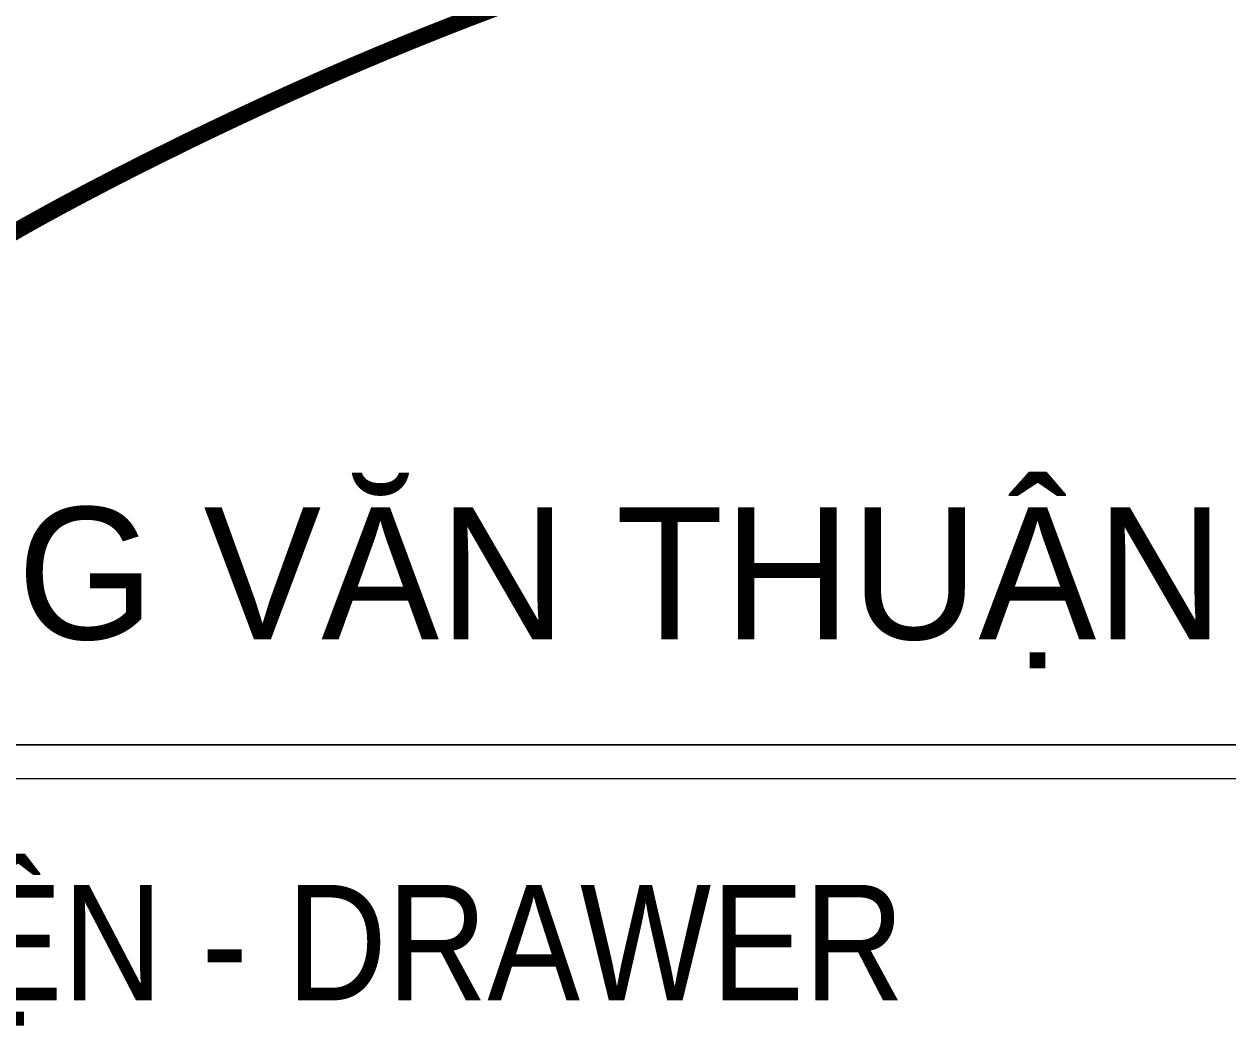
# Model space of a CAD drawing. Header units: millimetres. Extents: x 480521 to 6014615, y -961280 to 187869.
# Drawn here: x 754729 to 755605, y 120493 to 121229 of the extents above; entities that cross this region are included whole.
import ezdxf
from ezdxf.enums import TextEntityAlignment as Align

# ---------------------------------------------------------------- set-up
doc = ezdxf.new("R2010")
doc.units = ezdxf.units.MM
doc.header["$LTSCALE"] = 600
doc.header["$MEASUREMENT"] = 0
doc.layers.get('0').update_dxf_attribs({"lineweight": 0})
for name, color, linetype, lineweight in [('ISO', 153, 'Continuous', 13), ('Khungten_LCDI', 7, 'Continuous', 25), ('LC Net thay', 7, 'Continuous', 25), ('LC Text1', 3, 'Continuous', 20)]:
    doc.layers.add(name, color=color, linetype=linetype, lineweight=lineweight)
doc.styles.add('Khungten', font='VHAVAN.TTF', dxfattribs={"width": 0.9, "height": 5000})
doc.styles.add('LC 1', font='VHAVANB.TTF')
doc.styles.add('Title', font='VHBLACK.TTF')
doc.styles.add('VNAVANTH', font='VHAVANB.TTF', dxfattribs={"width": 0.6})

# ---------------------------------------------------------------- blocks, each defined once
blk = doc.blocks.new('mr thuan')
at = {"layer": 'ISO', "ltscale": 2, "const_width": 40}
blk.add_lwpolyline([(1318.3, -1867.4), (1351, -1848.7), (1384.3, -1830), (1418, -1811.3), (1452.1, -1792.7), (1521.4, -1755.8), (1591.8, -1719.2), (1662.8, -1683.2), (1765.8, -1632.3), (1805.3, -1613.2), (1876.2, -1579.5), (1946.9, -1546.5), (2017.4, -1514.4), (2087.9, -1483), (2158.2, -1452.4), (2228.6, -1422.6), (2299, -1393.5), (2369.6, -1365.1), (2440.3, -1337.4), (2511.2, -1310.4)], dxfattribs=at)
blk = doc.blocks.new('lcdi fix')
at = {"layer": 'Khungten_LCDI', "color": 9, "lineweight": 15}
for points in [[(36750, -5485), (40450, -5485), (40450, -3372.2), (36750, -3372.2)], [(36750, -7517.3), (40450, -7517.3), (40450, -5485), (36750, -5485)], [(36750, -7517.3), (40450, -7517.3), (40450, -5526.4), (36750, -5526.4)]]:
    blk.add_lwpolyline(points, close=True, dxfattribs=at)
at = {"xscale": 0.5, "yscale": 0.5, "zscale": 0.5}
blk.add_blockref('mr thuan', (37658.9, -3936.3), dxfattribs=at)
at = {"color": 7, "style": 'VNAVANTH'}
blk.add_text('ks. hoµng v¨n thuËn', height=160, dxfattribs=at).set_placement((38552.7, -5357.2), align=Align.CENTER)
at = {"color": 7, "style": 'Khungten', "width": 0.9}
blk.add_text('thÓ hiÖn - drawer', height=140, dxfattribs=at).set_placement((38565.6, -5794.9), align=Align.CENTER)
at = {"color": 7, "style": 'Khungten', "width": 0.8}
for tag, p in [('REVISION', (39498.8, -10746.3)), ('NGAYHT', (39546.1, -11609.4))]:
    blk.add_attdef(tag, text='', height=200, dxfattribs=at).set_placement(p, align=Align.CENTER)
at = {"layer": 'LC Text1', "color": 3, "style": 'LC 1', "width": 1.834006}
for tag, p, p2 in [('TENBANVE1', (36912.7, -8885.8), (40339.1, -8885.8)), ('TENBANVE2', (36912.7, -9562.5), (40339.1, -9562.5))]:
    blk.add_attdef(tag, text='', height=250, dxfattribs=at).set_placement(p, p2, align=Align.FIT)
at = {"layer": 'LC Text1', "style": 'Title', "width": 0.7}
blk.add_attdef('SOBANVE', text='', height=250, dxfattribs=at).set_placement((39562, -13896.2), align=Align.CENTER)

msp = doc.modelspace()

# ---------------------------------------------------------------- block references
at = {"layer": 'LC Net thay', "xscale": 0.6000000155618168, "yscale": 0.6000000155618168, "zscale": 0.6000000155618168}
msp.add_blockref('lcdi fix', (731724.637, 123996.169), dxfattribs=at)

doc.saveas('drawing.dxf')
